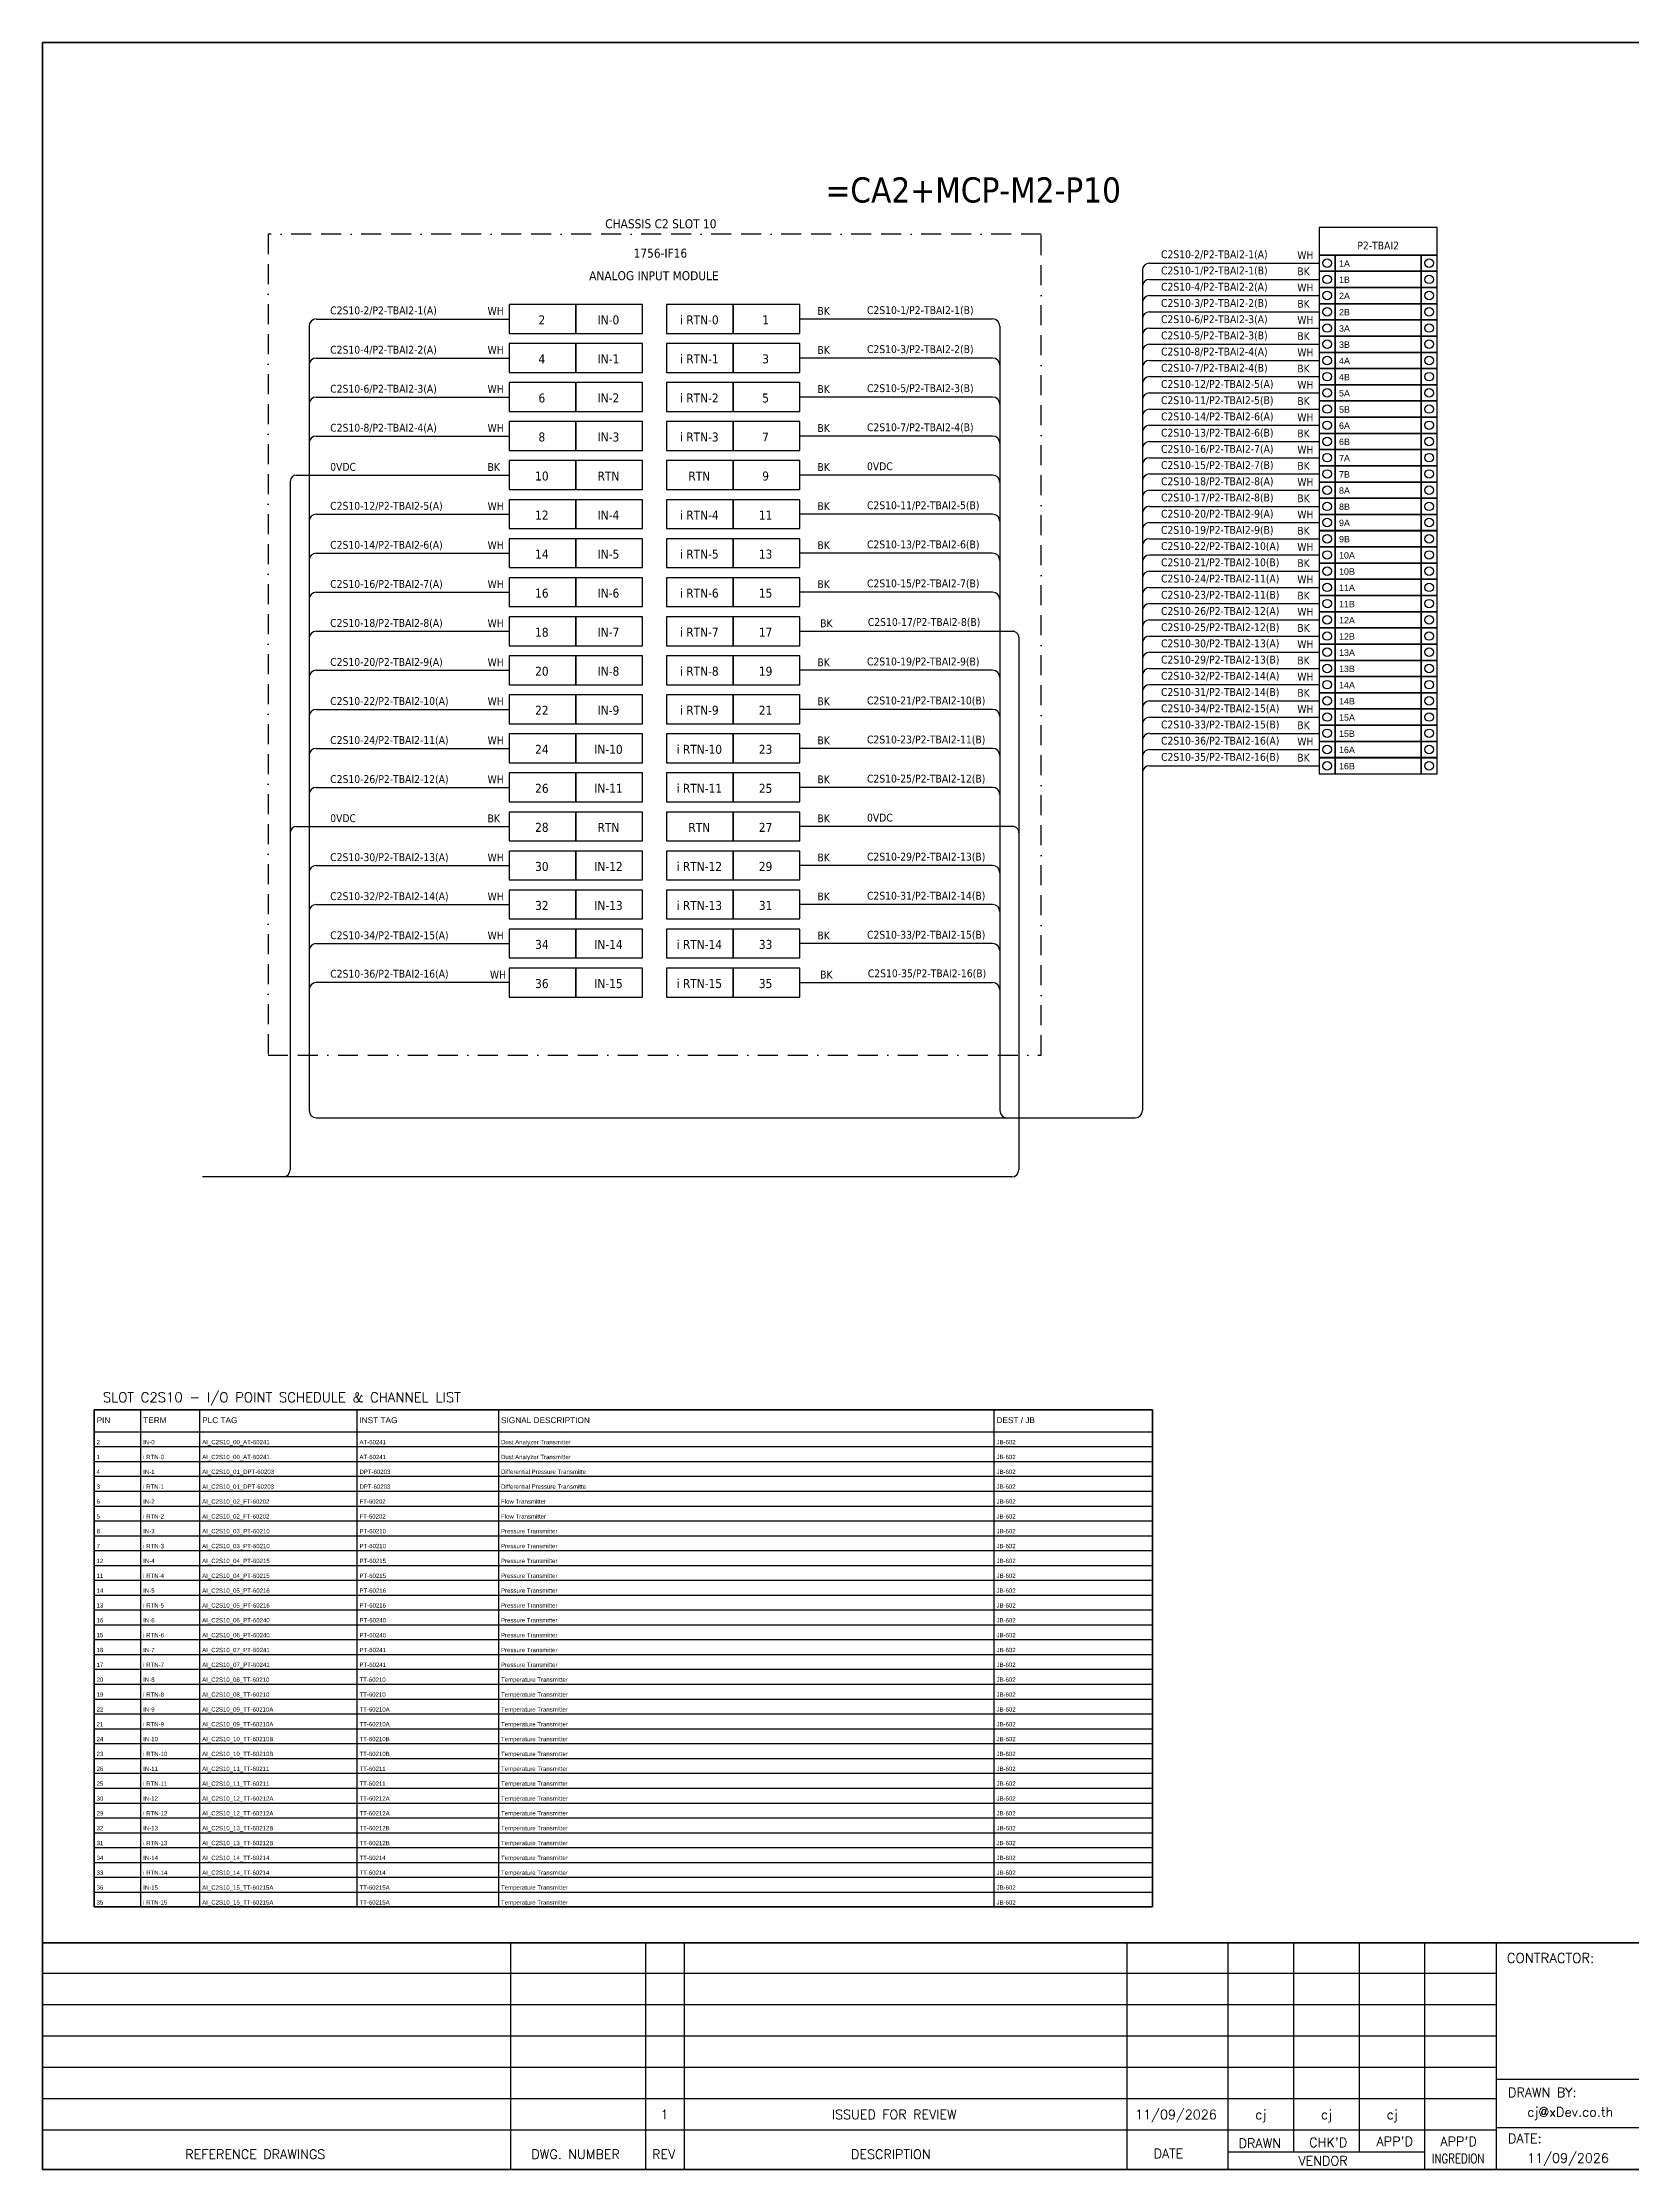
# Model space of a CAD drawing. Header units: millimetres. Extents: x 0 to 3893, y 0 to 2704.
# Drawn here: x 0 to 2020, y 0 to 2704 of the extents above; entities that cross this region are included whole.
import ezdxf
from ezdxf.enums import TextEntityAlignment as Align

# ---------------------------------------------------------------- set-up
doc = ezdxf.new("R2010")
doc.units = ezdxf.units.MM
doc.linetypes.add('BORDERX2', pattern=[88.9, 25.4, -12.7, 25.4, -12.7, 0, -12.7])
for name, color, linetype in [('GT_1', 9, 'Continuous'), ('HELPPOINT', 7, 'Continuous'), ('MEMBER', 7, 'Continuous'), ('x01001-FrameArea', 2, 'BORDERX2')]:
    doc.layers.add(name, color=color, linetype=linetype)
doc.layers.add('IE-EQUIP', color=253, linetype='Continuous', lineweight=25)
doc.layers.add('IE-WIRE', color=7, linetype='Continuous', lineweight=25)
doc.styles.add('ROMANS', font='romans.shx', dxfattribs={"width": 0.85, "height": 25})
doc.styles.get("Standard").update_dxf_attribs({"font": 'arial.ttf'})
doc.styles.add('Tahoma', font='')
doc.styles.get('Tahoma').set_extended_font_data('Tahoma')

# ---------------------------------------------------------------- blocks, each defined once
blk = doc.blocks.new('xTermSingleLayer')
at = {"color": 7, "ltscale": 25.4}
for points in [[(0, -537), (537, -537), (537, 0), (0, 0)], [(537, -537), (3378, -537), (3378, 0), (537, 0)], [(3378, -537), (3915, -537), (3915, 0), (3378, 0)]]:
    blk.add_lwpolyline(points, close=True, dxfattribs=at)
for centre in [(268, -268), (3647, -268)]:
    blk.add_circle(centre, 141, dxfattribs=at)
blk.add_attdef('TERMINAL_B', (661, -387), '', height=212)

msp = doc.modelspace()

# ---------------------------------------------------------------- linework, layer by layer
at = {"ltscale": 25.4}
for p, q in [((1407.7, 2403.1), (1623.1, 2403.1)), ((1208.1, 2352.7), (962.9, 2352.7)), ((1407.7, 2361.9), (1623.1, 2361.9)), ((1208.1, 2303.1), (962.9, 2303.1)), ((1407.7, 2320.6), (1623.1, 2320.6)), ((1407.7, 2279.4), (1623.1, 2279.4)), ((1208.1, 2253.5), (962.9, 2253.5)), ((1407.7, 2238.2), (1623.1, 2238.2)), ((1208.1, 2203.8), (962.9, 2203.8)), ((1407.7, 2197), (1623.1, 2197)), ((322.9, 2154.2), (593.4, 2154.2)), ((1208.1, 2154.2), (962.9, 2154.2)), ((1407.7, 2155.7), (1623.1, 2155.7)), ((1407.7, 2114.5), (1623.1, 2114.5)), ((1208.1, 2104.6), (962.9, 2104.6)), ((1407.7, 2073.3), (1623.1, 2073.3)), ((1208.1, 2055), (962.9, 2055)), ((1407.7, 2032.1), (1623.1, 2032.1)), ((1208.1, 2005.3), (962.9, 2005.3)), ((1407.7, 1990.8), (1623.1, 1990.8)), ((962.9, 1955.7), (1233.4, 1955.7)), ((1407.7, 1949.6), (1623.1, 1949.6)), ((1208.1, 1906.1), (962.9, 1906.1)), ((1407.7, 1908.4), (1623.1, 1908.4)), ((1407.7, 1867.2), (1623.1, 1867.2)), ((1208.1, 1856.4), (962.9, 1856.4)), ((1407.7, 1825.9), (1623.1, 1825.9)), ((1208.1, 1806.8), (962.9, 1806.8)), ((1407.7, 1784.7), (1623.1, 1784.7)), ((1208.1, 1757.2), (962.9, 1757.2)), ((322.9, 1707.5), (593.4, 1707.5)), ((1233.4, 1707.5), (962.9, 1707.5)), ((1208.1, 1657.9), (962.9, 1657.9)), ((1208.1, 1608.3), (962.9, 1608.3)), ((1208.1, 1558.6), (962.9, 1558.6)), ((962.9, 1509), (1208.1, 1509))]:
    msp.add_line(p, q, dxfattribs=at)
at = {"color": 7}
for p, q in [((125, 333.8), (125, 965.9)), ((200, 333.8), (200, 965.9)), ((400, 333.8), (400, 965.9)), ((580, 333.8), (580, 965.9)), ((1210, 333.8), (1210, 965.9)), ((65.7, 937.9), (1411.5, 937.9))]:
    msp.add_line(p, q, dxfattribs=at)
at = {"color": 8}
for p, q in [((65.7, 919), (1411.5, 919)), ((65.7, 900.1), (1411.5, 900.1)), ((65.7, 881.3), (1411.5, 881.3)), ((65.7, 862.4), (1411.5, 862.4)), ((65.7, 843.5), (1411.5, 843.5)), ((65.7, 824.6), (1411.5, 824.6)), ((65.7, 805.8), (1411.5, 805.8)), ((65.7, 786.9), (1411.5, 786.9)), ((65.7, 768), (1411.5, 768)), ((65.7, 749.1), (1411.5, 749.1)), ((65.7, 730.2), (1411.5, 730.2)), ((65.7, 711.4), (1411.5, 711.4)), ((65.7, 692.5), (1411.5, 692.5)), ((65.7, 673.6), (1411.5, 673.6)), ((65.7, 654.7), (1411.5, 654.7)), ((65.7, 635.9), (1411.5, 635.9)), ((65.7, 617), (1411.5, 617)), ((65.7, 598.1), (1411.5, 598.1)), ((65.7, 579.2), (1411.5, 579.2)), ((65.7, 560.3), (1411.5, 560.3)), ((65.7, 541.5), (1411.5, 541.5)), ((65.7, 522.6), (1411.5, 522.6)), ((65.7, 503.7), (1411.5, 503.7)), ((65.7, 484.8), (1411.5, 484.8)), ((65.7, 465.9), (1411.5, 465.9)), ((65.7, 447.1), (1411.5, 447.1)), ((65.7, 428.2), (1411.5, 428.2)), ((65.7, 409.3), (1411.5, 409.3)), ((65.7, 390.4), (1411.5, 390.4)), ((65.7, 371.6), (1411.5, 371.6)), ((65.7, 352.7), (1411.5, 352.7))]:
    msp.add_line(p, q, dxfattribs=at)
at = {"color": 4, "ltscale": 25.4}
msp.add_lwpolyline([(1623.1, 2434), (1773.4, 2434), (1773.4, 2469.2), (1623.1, 2469.2)], close=True, dxfattribs=at)
msp.add_lwpolyline([(65.7, 965.9), (1411.5, 965.9), (1411.5, 333.8), (65.7, 333.8)], close=True)
at = {"color": 7}
msp.add_lwpolyline([(65.7, 333.8), (1411.5, 333.8), (1411.5, 965.9), (65.7, 965.9), (65.7, 333.8)], dxfattribs=at)
at = {"ltscale": 25.4}
for centre, radius, start, end in [((1407.7, 2393.9), 9.14, 90, 180), ((1208.1, 2343.6), 9.17, 0, 90), ((1407.7, 2352.7), 9.14, 90, 180), ((1208.1, 2293.9), 9.17, 0, 90), ((1407.7, 2311.5), 9.14, 90, 180), ((1407.7, 2270.3), 9.14, 90, 180), ((1208.1, 2244.3), 9.17, 0, 90), ((1407.7, 2229), 9.14, 90, 180), ((1208.1, 2194.7), 9.17, 0, 90), ((1407.7, 2187.8), 9.14, 90, 180), ((1208.1, 2145), 9.17, 0, 90), ((1407.7, 2146.6), 9.14, 90, 180), ((1407.7, 2105.4), 9.14, 90, 180), ((1208.1, 2095.4), 9.17, 0, 90), ((1407.7, 2064.2), 9.14, 90, 180), ((1208.1, 2045.8), 9.17, 0, 90), ((1407.7, 2022.9), 9.14, 90, 180), ((1208.1, 1996.1), 9.17, 0, 90), ((1407.7, 1981.7), 9.14, 90, 180), ((1407.7, 1940.5), 9.14, 90, 180), ((1208.1, 1896.9), 9.17, 0, 90), ((1407.7, 1899.3), 9.14, 90, 180), ((1407.7, 1858), 9.14, 90, 180), ((1208.1, 1847.2), 9.17, 0, 90), ((1407.7, 1816.8), 9.14, 90, 180), ((1208.1, 1797.6), 9.17, 0, 90), ((1407.7, 1775.6), 9.14, 90, 180), ((1208.1, 1748), 9.17, 0, 90), ((1208.1, 1648.7), 9.17, 0, 90), ((1208.1, 1599.1), 9.17, 0, 90), ((1208.1, 1549.4), 9.17, 0, 90), ((1208.1, 1499.8), 9.17, 0, 90)]:
    msp.add_arc(centre, radius, start, end, dxfattribs=at)
at = {"layer": 'GT_1', "color": 4}
for p, q in [((595.4, 0), (595.4, 288.2)), ((767.3, 0), (767.3, 288.2)), ((816.4, 0), (816.4, 288.2)), ((1379.1, 0), (1379.1, 288.2)), ((1507.4, 0), (1507.4, 288.2)), ((1591, 21.8), (1591, 288.2)), ((1674.5, 21.8), (1674.5, 288.2)), ((1757.8, 0), (1757.8, 288.2)), ((1848.8, 0), (1848.8, 288.2)), ((1848.8, 249.3), (0, 249.3)), ((1848.8, 209.5), (0, 209.5)), ((1848.8, 169.6), (0, 169.6)), ((1848.8, 129.7), (0, 129.7)), ((2635.8, 114.3), (1848.8, 114.3)), ((1848.8, 89.7), (0, 89.7)), ((1848.7, 49.8), (0, 49.8)), ((2635.8, 52.9), (1848.8, 52.9)), ((1757.8, 21.8), (1507.4, 21.8))]:
    msp.add_line(p, q, dxfattribs=at)
at = {"layer": 'HELPPOINT', "color": 4, "lineweight": 35}
for p, q in [((0, 0), (0, 2704.2)), ((0, 2704.2), (3893.3, 2704.2)), ((0, 0), (0, 2704.2)), ((0, 2704.2), (3893.3, 2704.2)), ((3893.3, 0), (0, 0)), ((3893.3, 0), (0, 0))]:
    msp.add_line(p, q, dxfattribs=at)
at = {"layer": 'IE-EQUIP', "linetype": 'Continuous', "ltscale": 25.4}
for points in [[(593.4, 2334.4), (678.1, 2334.4), (678.1, 2371.1), (593.4, 2371.1)], [(678.1, 2334.4), (762.7, 2334.4), (762.7, 2371.1), (678.1, 2371.1)], [(793.6, 2334.4), (878.2, 2334.4), (878.2, 2371.1), (793.6, 2371.1)], [(878.2, 2334.4), (962.9, 2334.4), (962.9, 2371.1), (878.2, 2371.1)], [(593.4, 2284.8), (678.1, 2284.8), (678.1, 2321.5), (593.4, 2321.5)], [(678.1, 2284.8), (762.7, 2284.8), (762.7, 2321.5), (678.1, 2321.5)], [(793.6, 2284.8), (878.2, 2284.8), (878.2, 2321.5), (793.6, 2321.5)], [(878.2, 2284.8), (962.9, 2284.8), (962.9, 2321.5), (878.2, 2321.5)], [(593.4, 2235.1), (678.1, 2235.1), (678.1, 2271.8), (593.4, 2271.8)], [(678.1, 2235.1), (762.7, 2235.1), (762.7, 2271.8), (678.1, 2271.8)], [(793.6, 2235.1), (878.2, 2235.1), (878.2, 2271.8), (793.6, 2271.8)], [(878.2, 2235.1), (962.9, 2235.1), (962.9, 2271.8), (878.2, 2271.8)], [(593.4, 2185.5), (678.1, 2185.5), (678.1, 2222.2), (593.4, 2222.2)], [(678.1, 2185.5), (762.7, 2185.5), (762.7, 2222.2), (678.1, 2222.2)], [(793.6, 2185.5), (878.2, 2185.5), (878.2, 2222.2), (793.6, 2222.2)], [(878.2, 2185.5), (962.9, 2185.5), (962.9, 2222.2), (878.2, 2222.2)], [(593.4, 2135.9), (678.1, 2135.9), (678.1, 2172.6), (593.4, 2172.6)], [(678.1, 2135.9), (762.7, 2135.9), (762.7, 2172.6), (678.1, 2172.6)], [(793.6, 2135.9), (878.2, 2135.9), (878.2, 2172.6), (793.6, 2172.6)], [(878.2, 2135.9), (962.9, 2135.9), (962.9, 2172.6), (878.2, 2172.6)], [(593.4, 2086.2), (678.1, 2086.2), (678.1, 2122.9), (593.4, 2122.9)], [(678.1, 2086.2), (762.7, 2086.2), (762.7, 2122.9), (678.1, 2122.9)], [(793.6, 2086.2), (878.2, 2086.2), (878.2, 2122.9), (793.6, 2122.9)], [(878.2, 2086.2), (962.9, 2086.2), (962.9, 2122.9), (878.2, 2122.9)], [(593.4, 2036.6), (678.1, 2036.6), (678.1, 2073.3), (593.4, 2073.3)], [(678.1, 2036.6), (762.7, 2036.6), (762.7, 2073.3), (678.1, 2073.3)], [(793.6, 2036.6), (878.2, 2036.6), (878.2, 2073.3), (793.6, 2073.3)], [(878.2, 2036.6), (962.9, 2036.6), (962.9, 2073.3), (878.2, 2073.3)], [(593.4, 1987), (678.1, 1987), (678.1, 2023.7), (593.4, 2023.7)], [(678.1, 1987), (762.7, 1987), (762.7, 2023.7), (678.1, 2023.7)], [(793.6, 1987), (878.2, 1987), (878.2, 2023.7), (793.6, 2023.7)], [(878.2, 1987), (962.9, 1987), (962.9, 2023.7), (878.2, 2023.7)], [(593.4, 1937.3), (678.1, 1937.3), (678.1, 1974), (593.4, 1974)], [(678.1, 1937.3), (762.7, 1937.3), (762.7, 1974), (678.1, 1974)], [(793.6, 1937.3), (878.2, 1937.3), (878.2, 1974), (793.6, 1974)], [(878.2, 1937.3), (962.9, 1937.3), (962.9, 1974), (878.2, 1974)], [(593.4, 1887.7), (678.1, 1887.7), (678.1, 1924.4), (593.4, 1924.4)], [(678.1, 1887.7), (762.7, 1887.7), (762.7, 1924.4), (678.1, 1924.4)], [(793.6, 1887.7), (878.2, 1887.7), (878.2, 1924.4), (793.6, 1924.4)], [(878.2, 1887.7), (962.9, 1887.7), (962.9, 1924.4), (878.2, 1924.4)], [(593.4, 1838.1), (678.1, 1838.1), (678.1, 1874.8), (593.4, 1874.8)], [(678.1, 1838.1), (762.7, 1838.1), (762.7, 1874.8), (678.1, 1874.8)], [(793.6, 1838.1), (878.2, 1838.1), (878.2, 1874.8), (793.6, 1874.8)], [(878.2, 1838.1), (962.9, 1838.1), (962.9, 1874.8), (878.2, 1874.8)], [(593.4, 1788.4), (678.1, 1788.4), (678.1, 1825.1), (593.4, 1825.1)], [(678.1, 1788.4), (762.7, 1788.4), (762.7, 1825.1), (678.1, 1825.1)], [(793.6, 1788.4), (878.2, 1788.4), (878.2, 1825.1), (793.6, 1825.1)], [(878.2, 1788.4), (962.9, 1788.4), (962.9, 1825.1), (878.2, 1825.1)], [(593.4, 1738.8), (678.1, 1738.8), (678.1, 1775.5), (593.4, 1775.5)], [(678.1, 1738.8), (762.7, 1738.8), (762.7, 1775.5), (678.1, 1775.5)], [(793.6, 1738.8), (878.2, 1738.8), (878.2, 1775.5), (793.6, 1775.5)], [(878.2, 1738.8), (962.9, 1738.8), (962.9, 1775.5), (878.2, 1775.5)], [(593.4, 1689.2), (678.1, 1689.2), (678.1, 1725.9), (593.4, 1725.9)], [(678.1, 1689.2), (762.7, 1689.2), (762.7, 1725.9), (678.1, 1725.9)], [(793.6, 1689.2), (878.2, 1689.2), (878.2, 1725.9), (793.6, 1725.9)], [(878.2, 1689.2), (962.9, 1689.2), (962.9, 1725.9), (878.2, 1725.9)], [(593.4, 1639.5), (678.1, 1639.5), (678.1, 1676.2), (593.4, 1676.2)], [(678.1, 1639.5), (762.7, 1639.5), (762.7, 1676.2), (678.1, 1676.2)], [(793.6, 1639.5), (878.2, 1639.5), (878.2, 1676.2), (793.6, 1676.2)], [(878.2, 1639.5), (962.9, 1639.5), (962.9, 1676.2), (878.2, 1676.2)], [(593.4, 1589.9), (678.1, 1589.9), (678.1, 1626.6), (593.4, 1626.6)], [(678.1, 1589.9), (762.7, 1589.9), (762.7, 1626.6), (678.1, 1626.6)], [(793.6, 1589.9), (878.2, 1589.9), (878.2, 1626.6), (793.6, 1626.6)], [(878.2, 1589.9), (962.9, 1589.9), (962.9, 1626.6), (878.2, 1626.6)], [(593.4, 1540.3), (678.1, 1540.3), (678.1, 1577), (593.4, 1577)], [(678.1, 1540.3), (762.7, 1540.3), (762.7, 1577), (678.1, 1577)], [(793.6, 1540.3), (878.2, 1540.3), (878.2, 1577), (793.6, 1577)], [(878.2, 1540.3), (962.9, 1540.3), (962.9, 1577), (878.2, 1577)], [(593.4, 1490.6), (678.1, 1490.6), (678.1, 1527.3), (593.4, 1527.3)], [(678.1, 1490.6), (762.7, 1490.6), (762.7, 1527.3), (678.1, 1527.3)], [(793.6, 1490.6), (878.2, 1490.6), (878.2, 1527.3), (793.6, 1527.3)], [(878.2, 1490.6), (962.9, 1490.6), (962.9, 1527.3), (878.2, 1527.3)]]:
    msp.add_lwpolyline(points, close=True, dxfattribs=at)
at = {"layer": 'IE-WIRE', "color": 4, "ltscale": 25.4}
for p, q in [((1398.6, 2414.6), (1398.6, 1346.2)), ((1407.7, 2423.7), (1623.1, 2423.7)), ((1407.7, 2382.5), (1623.1, 2382.5)), ((348.1, 2352.7), (593.4, 2352.7)), ((339, 2343.6), (339, 1346.2)), ((1217.3, 2343.6), (1217.3, 1346.2)), ((1407.7, 2341.2), (1623.1, 2341.2)), ((348.1, 2303.1), (593.4, 2303.1)), ((1407.7, 2300), (1623.1, 2300)), ((348.1, 2253.5), (593.4, 2253.5)), ((1407.7, 2258.8), (1623.1, 2258.8)), ((1407.7, 2217.6), (1623.1, 2217.6)), ((348.1, 2203.8), (593.4, 2203.8)), ((1407.7, 2176.3), (1623.1, 2176.3)), ((1407.7, 2135.1), (1623.1, 2135.1)), ((348.1, 2104.6), (593.4, 2104.6)), ((1407.7, 2093.9), (1623.1, 2093.9)), ((348.1, 2055), (593.4, 2055)), ((1407.7, 2052.7), (1623.1, 2052.7)), ((348.1, 2005.3), (593.4, 2005.3)), ((1407.7, 2011.5), (1623.1, 2011.5)), ((348.1, 1955.7), (593.4, 1955.7)), ((1407.7, 1970.2), (1623.1, 1970.2)), ((1407.7, 1929), (1623.1, 1929)), ((348.1, 1906.1), (593.4, 1906.1)), ((1407.7, 1887.8), (1623.1, 1887.8)), ((348.1, 1856.4), (593.4, 1856.4)), ((1407.7, 1846.6), (1623.1, 1846.6)), ((348.1, 1806.8), (593.4, 1806.8)), ((1407.7, 1805.3), (1623.1, 1805.3)), ((348.1, 1757.2), (593.4, 1757.2)), ((348.1, 1657.9), (593.4, 1657.9)), ((348.1, 1608.3), (593.4, 1608.3)), ((348.1, 1558.6), (593.4, 1558.6)), ((593.4, 1509), (348.1, 1509))]:
    msp.add_line(p, q, dxfattribs=at)
at = {"layer": 'IE-WIRE', "color": 7, "ltscale": 25.4}
for p, q in [((314.9, 2146.2), (314.9, 1270.9)), ((1241.4, 1947.7), (1241.4, 1270.9)), ((1232.4, 1262), (203.4, 1262))]:
    msp.add_line(p, q, dxfattribs=at)
at = {"layer": 'IE-WIRE', "color": 4}
msp.add_line((348.1, 1337), (1389.4, 1337), dxfattribs=at)
at = {"layer": 'IE-WIRE', "color": 4, "ltscale": 25.4}
for centre, radius in [((1407.7, 2414.6), 9.14), ((1407.7, 2373.3), 9.14), ((348.1, 2343.6), 9.17), ((1407.7, 2332.1), 9.14), ((348.1, 2293.9), 9.17), ((1407.7, 2290.9), 9.14), ((348.1, 2244.3), 9.17), ((1407.7, 2249.7), 9.14), ((1407.7, 2208.4), 9.14), ((348.1, 2194.7), 9.17), ((1407.7, 2167.2), 9.14), ((1407.7, 2126), 9.14), ((348.1, 2095.4), 9.17), ((1407.7, 2084.8), 9.14), ((348.1, 2045.8), 9.17), ((1407.7, 2043.5), 9.14), ((348.1, 1996.1), 9.17), ((1407.7, 2002.3), 9.14), ((348.1, 1946.5), 9.17), ((1407.7, 1961.1), 9.14), ((1407.7, 1919.9), 9.14), ((348.1, 1896.9), 9.17), ((1407.7, 1878.6), 9.14), ((348.1, 1847.2), 9.17), ((1407.7, 1837.4), 9.14), ((348.1, 1797.6), 9.17), ((1407.7, 1796.2), 9.14), ((348.1, 1748), 9.17), ((348.1, 1648.7), 9.17), ((348.1, 1599.1), 9.17), ((348.1, 1549.4), 9.17), ((348.1, 1499.8), 9.17)]:
    msp.add_arc(centre, radius, 90, 180, dxfattribs=at)
at = {"layer": 'IE-WIRE', "ltscale": 25.4}
for centre in [(322.9, 2146.2), (322.9, 1699.5)]:
    msp.add_arc(centre, 8, 90, 180, dxfattribs=at)
at = {"layer": 'IE-WIRE', "color": 4}
for centre, start, end in [((348.1, 1346.2), 180, 270), ((1226.5, 1346.2), 180, 270), ((1389.4, 1346.2), 270, 0)]:
    msp.add_arc(centre, 9.14, start, end, dxfattribs=at)
at = {"layer": 'IE-WIRE', "color": 7, "ltscale": 25.4}
for centre in [(305.9, 1270.9), (1232.4, 1270.9), (1232.4, 1270.9)]:
    msp.add_arc(centre, 8.96, 270, 0, dxfattribs=at)
at = {"layer": 'MEMBER', "color": 4, "lineweight": 35}
msp.add_line((0, 288.2), (3893.3, 288.2), dxfattribs=at)
msp.add_line((0, 288.2), (3893.3, 288.2), dxfattribs=at)
at = {"layer": 'x01001-FrameArea'}
msp.add_lwpolyline([(286.7, 1416.6), (1269.6, 1416.6), (1269.6, 2460.5), (286.7, 2460.5)], close=True, dxfattribs=at)
at = {"layer": 'x01001-FrameArea', "ltscale": 25.4}
for centre in [(1233.4, 1947.7), (1233.4, 1699.5)]:
    msp.add_arc(centre, 8, 360, 90, dxfattribs=at)

# ---------------------------------------------------------------- block references
at = {"xscale": 0.0384, "yscale": 0.0384, "zscale": 0.0384}
for p, values in [((1623.1, 2434), {'TERMINAL_B': '1A'}), ((1623.1, 2413.4), {'TERMINAL_B': '1B'}), ((1623.1, 2392.8), {'TERMINAL_B': '2A'}), ((1623.1, 2372.2), {'TERMINAL_B': '2B'}), ((1623.1, 2351.5), {'TERMINAL_B': '3A'}), ((1623.1, 2330.9), {'TERMINAL_B': '3B'}), ((1623.1, 2310.3), {'TERMINAL_B': '4A'}), ((1623.1, 2289.7), {'TERMINAL_B': '4B'}), ((1623.1, 2269.1), {'TERMINAL_B': '5A'}), ((1623.1, 2248.5), {'TERMINAL_B': '5B'}), ((1623.1, 2227.9), {'TERMINAL_B': '6A'}), ((1623.1, 2207.3), {'TERMINAL_B': '6B'}), ((1623.1, 2186.7), {'TERMINAL_B': '7A'}), ((1623.1, 2166), {'TERMINAL_B': '7B'}), ((1623.1, 2145.4), {'TERMINAL_B': '8A'}), ((1623.1, 2124.8), {'TERMINAL_B': '8B'}), ((1623.1, 2104.2), {'TERMINAL_B': '9A'}), ((1623.1, 2083.6), {'TERMINAL_B': '9B'}), ((1623.1, 2063), {'TERMINAL_B': '10A'}), ((1623.1, 2042.4), {'TERMINAL_B': '10B'}), ((1623.1, 2021.8), {'TERMINAL_B': '11A'}), ((1623.1, 2001.1), {'TERMINAL_B': '11B'}), ((1623.1, 1980.5), {'TERMINAL_B': '12A'}), ((1623.1, 1959.9), {'TERMINAL_B': '12B'}), ((1623.1, 1939.3), {'TERMINAL_B': '13A'}), ((1623.1, 1918.7), {'TERMINAL_B': '13B'}), ((1623.1, 1898.1), {'TERMINAL_B': '14A'}), ((1623.1, 1877.5), {'TERMINAL_B': '14B'}), ((1623.1, 1856.9), {'TERMINAL_B': '15A'}), ((1623.1, 1836.3), {'TERMINAL_B': '15B'}), ((1623.1, 1815.6), {'TERMINAL_B': '16A'}), ((1623.1, 1795), {'TERMINAL_B': '16B'})]:
    msp.add_blockref('xTermSingleLayer', p, dxfattribs=at).add_auto_attribs(values)

# ---------------------------------------------------------------- texts
at = {"color": 2, "style": 'Tahoma'}
for s, height, p in [('=CA2+MCP-M2-P10', 32, (1183.4, 2516.8)), ('CHASSIS C2 SLOT 10', 11.441, (786.2, 2473.8)), ('1756-IF16', 11.44, (785.6, 2436.4)), ('ANALOG INPUT MODULE', 11.441, (777.4, 2407.8)), ('2', 11.4, (634.9, 2351.6)), ('IN-0', 11.44, (719.6, 2351.6)), ('i RTN-0', 11.44, (835.1, 2351.6)), ('1', 11.4, (919.4, 2351.6)), ('4', 11.4, (634.9, 2302)), ('IN-1', 11.44, (719.6, 2302)), ('i RTN-1', 11.44, (835.1, 2302)), ('3', 11.4, (919.4, 2302)), ('6', 11.4, (634.9, 2252.3)), ('IN-2', 11.44, (719.6, 2252.3)), ('i RTN-2', 11.44, (835.1, 2252.3)), ('5', 11.4, (919.4, 2252.3)), ('8', 11.4, (634.9, 2202.7)), ('IN-3', 11.44, (719.6, 2202.7)), ('i RTN-3', 11.44, (835.1, 2202.7)), ('7', 11.4, (919.4, 2202.7)), ('10', 11.44, (634.9, 2153.1)), ('RTN', 11.44, (719.6, 2153.1)), ('RTN', 11.44, (835.1, 2153.1)), ('9', 11.4, (919.4, 2153.1)), ('12', 11.44, (634.9, 2103.4)), ('i RTN-4', 11.44, (835.1, 2103.4)), ('IN-4', 11.44, (719.6, 2103.4)), ('11', 11.44, (919.4, 2103.4)), ('14', 11.44, (634.9, 2053.8)), ('IN-5', 11.44, (719.6, 2053.8)), ('i RTN-5', 11.44, (835.1, 2053.8)), ('13', 11.44, (919.4, 2053.8)), ('16', 11.44, (634.9, 2004.2)), ('IN-6', 11.44, (719.6, 2004.2)), ('i RTN-6', 11.44, (835.1, 2004.2)), ('15', 11.44, (919.4, 2004.2)), ('18', 11.44, (634.9, 1954.5)), ('IN-7', 11.44, (719.6, 1954.5)), ('i RTN-7', 11.44, (835.1, 1954.5)), ('17', 11.44, (919.4, 1954.5)), ('20', 11.44, (634.9, 1904.9)), ('IN-8', 11.44, (719.6, 1904.9)), ('i RTN-8', 11.44, (835.1, 1904.9)), ('19', 11.44, (919.4, 1904.9)), ('22', 11.44, (634.9, 1855.3)), ('IN-9', 11.44, (719.6, 1855.3)), ('i RTN-9', 11.44, (835.1, 1855.3)), ('21', 11.44, (919.4, 1855.3)), ('i RTN-10', 11.44, (835.1, 1805.6)), ('24', 11.44, (634.9, 1805.6)), ('IN-10', 11.44, (719.6, 1805.6)), ('23', 11.44, (919.4, 1805.6)), ('26', 11.44, (634.9, 1756)), ('IN-11', 11.44, (719.6, 1756)), ('i RTN-11', 11.44, (835.1, 1756)), ('25', 11.44, (919.4, 1756)), ('28', 11.44, (634.9, 1706.4)), ('RTN', 11.44, (719.6, 1706.4)), ('RTN', 11.44, (835.1, 1706.4)), ('27', 11.44, (919.4, 1706.4)), ('30', 11.44, (634.9, 1656.7)), ('IN-12', 11.44, (719.6, 1656.7)), ('i RTN-12', 11.44, (835.1, 1656.7)), ('29', 11.44, (919.4, 1656.7)), ('32', 11.44, (634.9, 1607.1)), ('IN-13', 11.44, (719.6, 1607.1)), ('i RTN-13', 11.44, (835.1, 1607.1)), ('31', 11.44, (919.4, 1607.1)), ('34', 11.44, (634.9, 1557.5)), ('IN-14', 11.44, (719.6, 1557.5)), ('i RTN-14', 11.44, (835.1, 1557.5)), ('33', 11.44, (919.4, 1557.5)), ('36', 11.44, (634.9, 1507.8)), ('IN-15', 11.44, (719.6, 1507.8)), ('i RTN-15', 11.44, (835.1, 1507.8)), ('35', 11.44, (919.4, 1507.8))]:
    msp.add_text(s, height=height, dxfattribs=at).set_placement(p, align=Align.MIDDLE_CENTER)
at = {"color": 4, "style": 'Tahoma'}
for s, height, p in [('C2S10-2/P2-TBAI2-1(A)', 9.949, (1422.2, 2430)), ('WH', 9.95, (1595.5, 2428.9)), ('C2S10-4/P2-TBAI2-2(A)', 9.949, (1422.2, 2388.8)), ('WH', 9.95, (1595.5, 2387.7)), ('C2S10-2/P2-TBAI2-1(A)', 9.949, (365.8, 2358.7)), ('WH', 9.95, (565.9, 2358)), ('C2S10-6/P2-TBAI2-3(A)', 9.949, (1422.2, 2347.5)), ('WH', 9.95, (1595.5, 2346.5)), ('C2S10-4/P2-TBAI2-2(A)', 9.949, (365.8, 2308.7)), ('WH', 9.95, (565.9, 2308.4)), ('C2S10-8/P2-TBAI2-4(A)', 9.949, (1422.2, 2306.3)), ('WH', 9.95, (1595.5, 2305.3)), ('C2S10-12/P2-TBAI2-5(A)', 9.949, (1422.2, 2265.1)), ('WH', 9.95, (1595.5, 2264.1)), ('C2S10-6/P2-TBAI2-3(A)', 9.949, (365.8, 2259.1)), ('WH', 9.95, (565.9, 2258.7)), ('C2S10-8/P2-TBAI2-4(A)', 9.949, (365.8, 2209.5)), ('WH', 9.95, (565.9, 2209.1)), ('C2S10-14/P2-TBAI2-6(A)', 9.949, (1422.2, 2223.9)), ('WH', 9.95, (1595.5, 2222.8)), ('C2S10-16/P2-TBAI2-7(A)', 9.949, (1422.2, 2182.6)), ('WH', 9.95, (1595.5, 2181.6)), ('C2S10-18/P2-TBAI2-8(A)', 9.949, (1422.2, 2141.4)), ('WH', 9.95, (1595.5, 2140.4)), ('C2S10-12/P2-TBAI2-5(A)', 9.949, (365.8, 2110.2)), ('WH', 9.95, (565.9, 2109.8)), ('C2S10-20/P2-TBAI2-9(A)', 9.949, (1422.2, 2100.2)), ('WH', 9.95, (1595.5, 2099.2)), ('C2S10-14/P2-TBAI2-6(A)', 9.949, (365.8, 2060.6)), ('WH', 9.95, (565.9, 2060.2)), ('C2S10-22/P2-TBAI2-10(A)', 9.949, (1422.2, 2059)), ('WH', 9.95, (1595.5, 2057.9)), ('C2S10-16/P2-TBAI2-7(A)', 9.949, (365.8, 2010.9)), ('WH', 9.95, (565.9, 2010.6)), ('C2S10-24/P2-TBAI2-11(A)', 9.949, (1422.2, 2017.7)), ('WH', 9.95, (1595.5, 2016.7)), ('C2S10-26/P2-TBAI2-12(A)', 9.949, (1422.2, 1976.5)), ('WH', 9.95, (1595.5, 1975.5)), ('C2S10-18/P2-TBAI2-8(A)', 9.949, (365.8, 1961.3)), ('WH', 9.95, (565.9, 1960.9)), ('C2S10-20/P2-TBAI2-9(A)', 9.949, (365.8, 1911.7)), ('WH', 9.95, (565.9, 1911.3)), ('C2S10-30/P2-TBAI2-13(A)', 9.949, (1422.2, 1935.3)), ('WH', 9.95, (1595.5, 1934.3)), ('C2S10-32/P2-TBAI2-14(A)', 9.949, (1422.2, 1894.1)), ('WH', 9.95, (1595.5, 1893)), ('C2S10-22/P2-TBAI2-10(A)', 9.949, (365.8, 1862)), ('WH', 9.95, (565.9, 1861.7)), ('C2S10-34/P2-TBAI2-15(A)', 9.949, (1422.2, 1852.8)), ('WH', 9.95, (1595.5, 1851.8)), ('C2S10-24/P2-TBAI2-11(A)', 9.949, (365.8, 1812.4)), ('WH', 9.95, (565.9, 1812)), ('C2S10-36/P2-TBAI2-16(A)', 9.949, (1422.2, 1811.6)), ('WH', 9.95, (1595.5, 1810.6)), ('C2S10-26/P2-TBAI2-12(A)', 9.949, (365.8, 1762.8)), ('WH', 9.95, (565.9, 1762.4)), ('C2S10-30/P2-TBAI2-13(A)', 9.949, (365.8, 1663.5)), ('WH', 9.95, (565.9, 1663.1)), ('C2S10-32/P2-TBAI2-14(A)', 9.949, (365.8, 1613.9)), ('WH', 9.95, (565.9, 1613.5)), ('C2S10-34/P2-TBAI2-15(A)', 9.949, (365.8, 1564.2)), ('WH', 9.95, (565.9, 1563.9)), ('C2S10-36/P2-TBAI2-16(A)', 9.949, (365.8, 1515.3)), ('WH', 9.95, (568.9, 1514.2))]:
    msp.add_text(s, height=height, dxfattribs=at).set_placement(p)
msp.add_text('P2-TBAI2', height=9.95, dxfattribs=at).set_placement((1698.3, 2446.1), align=Align.MIDDLE_CENTER)
at = {"style": 'Tahoma'}
for s, height, p in [('C2S10-1/P2-TBAI2-1(B)', 9.949, (1422.2, 2409.4)), ('BK', 9.95, (1595.5, 2408.3)), ('BK', 9.95, (985.3, 2358)), ('C2S10-1/P2-TBAI2-1(B)', 9.949, (1048.3, 2359)), ('C2S10-3/P2-TBAI2-2(B)', 9.949, (1422.2, 2368.1)), ('BK', 9.95, (1595.5, 2367.1)), ('C2S10-5/P2-TBAI2-3(B)', 9.949, (1422.2, 2326.9)), ('BK', 9.95, (1595.5, 2325.9)), ('BK', 9.95, (985.3, 2308.4)), ('C2S10-3/P2-TBAI2-2(B)', 9.949, (1048.3, 2309.4)), ('C2S10-7/P2-TBAI2-4(B)', 9.949, (1422.2, 2285.7)), ('BK', 9.95, (1595.5, 2284.7)), ('BK', 9.95, (985.3, 2258.7)), ('C2S10-5/P2-TBAI2-3(B)', 9.949, (1048.3, 2259.8)), ('C2S10-11/P2-TBAI2-5(B)', 9.949, (1422.2, 2244.5)), ('BK', 9.95, (1595.5, 2243.4)), ('BK', 9.95, (985.3, 2209.1)), ('C2S10-7/P2-TBAI2-4(B)', 9.949, (1048.3, 2210.1)), ('C2S10-13/P2-TBAI2-6(B)', 9.949, (1422.2, 2203.2)), ('BK', 9.95, (1595.5, 2202.2)), ('0VDC', 9.95, (365.8, 2159.8)), ('BK', 9.95, (565.9, 2159.5)), ('BK', 9.95, (985.3, 2159.5)), ('0VDC', 9.95, (1048.3, 2160.5)), ('C2S10-15/P2-TBAI2-7(B)', 9.949, (1422.2, 2162)), ('BK', 9.95, (1595.5, 2161)), ('BK', 9.95, (985.3, 2109.8)), ('C2S10-11/P2-TBAI2-5(B)', 9.949, (1048.3, 2110.9)), ('C2S10-17/P2-TBAI2-8(B)', 9.949, (1422.2, 2120.8)), ('BK', 9.95, (1595.5, 2119.8)), ('C2S10-19/P2-TBAI2-9(B)', 9.949, (1422.2, 2079.6)), ('BK', 9.95, (1595.5, 2078.5)), ('BK', 9.95, (985.3, 2060.2)), ('C2S10-13/P2-TBAI2-6(B)', 9.949, (1048.3, 2061.2)), ('C2S10-21/P2-TBAI2-10(B)', 9.949, (1422.2, 2038.4)), ('BK', 9.95, (1595.5, 2037.3)), ('BK', 9.95, (985.3, 2010.6)), ('C2S10-15/P2-TBAI2-7(B)', 9.949, (1048.3, 2011.6)), ('C2S10-23/P2-TBAI2-11(B)', 9.949, (1422.2, 1997.1)), ('BK', 9.95, (1595.5, 1996.1)), ('BK', 9.95, (988.8, 1960.9)), ('C2S10-17/P2-TBAI2-8(B)', 9.949, (1049.4, 1962.5)), ('C2S10-25/P2-TBAI2-12(B)', 9.949, (1422.2, 1955.9)), ('BK', 9.95, (1595.5, 1954.9)), ('BK', 9.95, (985.3, 1911.3)), ('C2S10-19/P2-TBAI2-9(B)', 9.949, (1048.3, 1912.3)), ('C2S10-29/P2-TBAI2-13(B)', 9.949, (1422.2, 1914.7)), ('BK', 9.95, (1595.5, 1913.6)), ('BK', 9.95, (985.3, 1861.7)), ('C2S10-21/P2-TBAI2-10(B)', 9.949, (1048.3, 1862.7)), ('C2S10-31/P2-TBAI2-14(B)', 9.949, (1422.2, 1873.5)), ('BK', 9.95, (1595.5, 1872.4)), ('C2S10-33/P2-TBAI2-15(B)', 9.949, (1422.2, 1832.2)), ('BK', 9.95, (1595.5, 1831.2)), ('BK', 9.95, (985.3, 1812)), ('C2S10-23/P2-TBAI2-11(B)', 9.949, (1048.3, 1813.1)), ('C2S10-35/P2-TBAI2-16(B)', 9.949, (1422.2, 1791)), ('BK', 9.95, (1595.5, 1790)), ('BK', 9.95, (985.3, 1762.4)), ('C2S10-25/P2-TBAI2-12(B)', 9.949, (1048.3, 1763.4)), ('0VDC', 9.95, (365.8, 1713.1)), ('BK', 9.95, (565.9, 1712.8)), ('BK', 9.95, (985.3, 1712.8)), ('0VDC', 9.95, (1048.3, 1713.8)), ('BK', 9.95, (985.3, 1663.1)), ('C2S10-29/P2-TBAI2-13(B)', 9.949, (1048.3, 1664.2)), ('BK', 9.95, (985.3, 1613.5)), ('C2S10-31/P2-TBAI2-14(B)', 9.949, (1048.3, 1614.5)), ('BK', 9.95, (985.3, 1563.9)), ('C2S10-33/P2-TBAI2-15(B)', 9.949, (1048.3, 1564.9)), ('BK', 9.95, (988.8, 1514.2)), ('C2S10-35/P2-TBAI2-16(B)', 9.949, (1049.4, 1515.8))]:
    msp.add_text(s, height=height, dxfattribs=at).set_placement(p)
at = {"color": 3}
for s, p in [('PIN', (68.7, 948.9)), ('TERM', (128, 948.9)), ('PLC TAG', (203, 948.9)), ('INST TAG', (403, 948.9)), ('SIGNAL DESCRIPTION', (583, 948.9)), ('DEST / JB', (1213, 948.9))]:
    msp.add_text(s, height=7.5, dxfattribs=at).set_placement(p)
at = {"color": 7}
for s, p in [('2', (68.7, 922)), ('IN-0', (128, 922)), ('AI_C2S10_00_AT-60241', (203, 922)), ('AT-60241', (403, 922)), ('Dust Analyzer Transmitter', (583, 922)), ('JB-602', (1213, 922)), ('1', (68.7, 903.1)), ('i RTN-0', (128, 903.1)), ('AI_C2S10_00_AT-60241', (203, 903.1)), ('AT-60241', (403, 903.1)), ('Dust Analyzer Transmitter', (583, 903.1)), ('JB-602', (1213, 903.1)), ('4', (68.7, 884.3)), ('3', (68.7, 865.4)), ('i RTN-1', (128, 865.4)), ('IN-1', (128, 884.3)), ('AI_C2S10_01_DPT-60203', (203, 884.3)), ('AI_C2S10_01_DPT-60203', (203, 865.4)), ('DPT-60203', (403, 884.3)), ('DPT-60203', (403, 865.4)), ('Differential Pressure Transmitte', (583, 884.3)), ('Differential Pressure Transmitte', (583, 865.4)), ('JB-602', (1213, 884.3)), ('JB-602', (1213, 865.4)), ('6', (68.7, 846.5)), ('IN-2', (128, 846.5)), ('AI_C2S10_02_FT-60202', (203, 846.5)), ('FT-60202', (403, 846.5)), ('Flow Transmitter', (583, 846.5)), ('JB-602', (1213, 846.5)), ('5', (68.7, 827.6)), ('8', (68.7, 808.8)), ('i RTN-2', (128, 827.6)), ('IN-3', (128, 808.8)), ('AI_C2S10_02_FT-60202', (203, 827.6)), ('AI_C2S10_03_PT-60210', (203, 808.8)), ('FT-60202', (403, 827.6)), ('PT-60210', (403, 808.8)), ('Flow Transmitter', (583, 827.6)), ('Pressure Transmitter', (583, 808.8)), ('JB-602', (1213, 827.6)), ('JB-602', (1213, 808.8)), ('7', (68.7, 789.9)), ('i RTN-3', (128, 789.9)), ('AI_C2S10_03_PT-60210', (203, 789.9)), ('PT-60210', (403, 789.9)), ('Pressure Transmitter', (583, 789.9)), ('JB-602', (1213, 789.9)), ('12', (68.7, 771)), ('11', (68.7, 752.1)), ('i RTN-4', (128, 752.1)), ('IN-4', (128, 771)), ('AI_C2S10_04_PT-60215', (203, 771)), ('AI_C2S10_04_PT-60215', (203, 752.1)), ('PT-60215', (403, 771)), ('PT-60215', (403, 752.1)), ('Pressure Transmitter', (583, 771)), ('Pressure Transmitter', (583, 752.1)), ('JB-602', (1213, 771)), ('JB-602', (1213, 752.1)), ('14', (68.7, 733.2)), ('IN-5', (128, 733.2)), ('AI_C2S10_05_PT-60216', (203, 733.2)), ('PT-60216', (403, 733.2)), ('Pressure Transmitter', (583, 733.2)), ('JB-602', (1213, 733.2)), ('13', (68.7, 714.4)), ('i RTN-5', (128, 714.4)), ('AI_C2S10_05_PT-60216', (203, 714.4)), ('PT-60216', (403, 714.4)), ('Pressure Transmitter', (583, 714.4)), ('JB-602', (1213, 714.4)), ('16', (68.7, 695.5)), ('15', (68.7, 676.6)), ('i RTN-6', (128, 676.6)), ('IN-6', (128, 695.5)), ('AI_C2S10_06_PT-60240', (203, 695.5)), ('AI_C2S10_06_PT-60240', (203, 676.6)), ('PT-60240', (403, 695.5)), ('PT-60240', (403, 676.6)), ('Pressure Transmitter', (583, 695.5)), ('Pressure Transmitter', (583, 676.6)), ('JB-602', (1213, 695.5)), ('JB-602', (1213, 676.6)), ('18', (68.7, 657.7)), ('IN-7', (128, 657.7)), ('AI_C2S10_07_PT-60241', (203, 657.7)), ('PT-60241', (403, 657.7)), ('Pressure Transmitter', (583, 657.7)), ('JB-602', (1213, 657.7)), ('20', (68.7, 620)), ('17', (68.7, 638.9)), ('i RTN-7', (128, 638.9)), ('IN-8', (128, 620)), ('AI_C2S10_07_PT-60241', (203, 638.9)), ('AI_C2S10_08_TT-60210', (203, 620)), ('TT-60210', (403, 620)), ('PT-60241', (403, 638.9)), ('Temperature Transmitter', (583, 620)), ('Pressure Transmitter', (583, 638.9)), ('JB-602', (1213, 638.9)), ('JB-602', (1213, 620)), ('19', (68.7, 601.1)), ('i RTN-8', (128, 601.1)), ('AI_C2S10_08_TT-60210', (203, 601.1)), ('TT-60210', (403, 601.1)), ('Temperature Transmitter', (583, 601.1)), ('JB-602', (1213, 601.1)), ('22', (68.7, 582.2)), ('21', (68.7, 563.3)), ('i RTN-9', (128, 563.3)), ('IN-9', (128, 582.2)), ('AI_C2S10_09_TT-60210A', (203, 582.2)), ('AI_C2S10_09_TT-60210A', (203, 563.3)), ('TT-60210A', (403, 582.2)), ('TT-60210A', (403, 563.3)), ('Temperature Transmitter', (583, 582.2)), ('Temperature Transmitter', (583, 563.3)), ('JB-602', (1213, 582.2)), ('JB-602', (1213, 563.3)), ('24', (68.7, 544.5)), ('IN-10', (128, 544.5)), ('AI_C2S10_10_TT-60210B', (203, 544.5)), ('TT-60210B', (403, 544.5)), ('Temperature Transmitter', (583, 544.5)), ('JB-602', (1213, 544.5)), ('23', (68.7, 525.6)), ('i RTN-10', (128, 525.6)), ('AI_C2S10_10_TT-60210B', (203, 525.6)), ('TT-60210B', (403, 525.6)), ('Temperature Transmitter', (583, 525.6)), ('JB-602', (1213, 525.6)), ('26', (68.7, 506.7)), ('25', (68.7, 487.8)), ('i RTN-11', (128, 487.8)), ('IN-11', (128, 506.7)), ('AI_C2S10_11_TT-60211', (203, 506.7)), ('AI_C2S10_11_TT-60211', (203, 487.8)), ('TT-60211', (403, 506.7)), ('TT-60211', (403, 487.8)), ('Temperature Transmitter', (583, 506.7)), ('Temperature Transmitter', (583, 487.8)), ('JB-602', (1213, 506.7)), ('JB-602', (1213, 487.8)), ('30', (68.7, 468.9)), ('IN-12', (128, 468.9)), ('AI_C2S10_12_TT-60212A', (203, 468.9)), ('TT-60212A', (403, 468.9)), ('Temperature Transmitter', (583, 468.9)), ('JB-602', (1213, 468.9)), ('32', (68.7, 431.2)), ('29', (68.7, 450.1)), ('i RTN-12', (128, 450.1)), ('IN-13', (128, 431.2)), ('AI_C2S10_12_TT-60212A', (203, 450.1)), ('AI_C2S10_13_TT-60212B', (203, 431.2)), ('TT-60212A', (403, 450.1)), ('TT-60212B', (403, 431.2)), ('Temperature Transmitter', (583, 450.1)), ('Temperature Transmitter', (583, 431.2)), ('JB-602', (1213, 450.1)), ('JB-602', (1213, 431.2)), ('31', (68.7, 412.3)), ('i RTN-13', (128, 412.3)), ('AI_C2S10_13_TT-60212B', (203, 412.3)), ('TT-60212B', (403, 412.3)), ('Temperature Transmitter', (583, 412.3)), ('JB-602', (1213, 412.3)), ('34', (68.7, 393.4)), ('33', (68.7, 374.6)), ('i RTN-14', (128, 374.6)), ('IN-14', (128, 393.4)), ('AI_C2S10_14_TT-60214', (203, 393.4)), ('AI_C2S10_14_TT-60214', (203, 374.6)), ('TT-60214', (403, 393.4)), ('TT-60214', (403, 374.6)), ('Temperature Transmitter', (583, 393.4)), ('Temperature Transmitter', (583, 374.6)), ('JB-602', (1213, 393.4)), ('JB-602', (1213, 374.6)), ('36', (68.7, 355.7)), ('IN-15', (128, 355.7)), ('AI_C2S10_15_TT-60215A', (203, 355.7)), ('TT-60215A', (403, 355.7)), ('Temperature Transmitter', (583, 355.7)), ('JB-602', (1213, 355.7)), ('35', (68.7, 336.8)), ('i RTN-15', (128, 336.8)), ('AI_C2S10_15_TT-60215A', (203, 336.8)), ('TT-60215A', (403, 336.8)), ('Temperature Transmitter', (583, 336.8)), ('JB-602', (1213, 336.8))]:
    msp.add_text(s, height=5.5, dxfattribs=at).set_placement(p)
at = {"layer": 'MEMBER', "color": 4, "ltscale": 0.8, "style": 'ROMANS'}
for s, height, p in [('SLOT C2S10 - I/O POINT SCHEDULE & CHANNEL LIST', 12.35, (76.6, 975.6)), ('CONTRACTOR:', 12.35, (1861.9, 262.7)), ('DRAWN BY:', 11.88, (1863.4, 92.1)), ('cj@xDev.co.th', 11.875, (1887.8, 67.2)), ('DRAWN', 11.88, (1520.8, 27.3)), ("CHK'D", 11.88, (1610.6, 28.5)), ("APP'D", 11.88, (1696.2, 29.7)), ("APP'D", 11.88, (1777.4, 29.7)), ('DATE:', 11.88, (1863.4, 33.6)), ('REFERENCE DRAWINGS', 11.875, (181.4, 13.4)), ('DWG. NUMBER', 11.875, (621.6, 13.4)), ('REV', 11.88, (775.1, 13.4)), ('DESCRIPTION', 11.875, (1028, 13.4)), ('DATE', 11.88, (1412.8, 14.2)), ('VENDOR', 11.88, (1596.9, 5.1)), ('11/09/2026', 11.88, (1887.8, 8.5))]:
    msp.add_text(s, height=height, dxfattribs=at).set_placement(p)
for s, height, p in [('1', 11.9, (790.9, 69.9)), ('ISSUED FOR REVIEW', 11.875, (1083, 69.9)), ('11/09/2026', 11.88, (1441.2, 69.9)), ('cj', 11.88, (1549.1, 69.9)), ('cj', 11.88, (1632.6, 69.9)), ('cj', 11.88, (1716.2, 69.9))]:
    msp.add_text(s, height=height, dxfattribs=at).set_placement(p, align=Align.MIDDLE_CENTER)
at = {"layer": 'MEMBER', "color": 4, "ltscale": 0.8, "style": 'ROMANS', "width": 0.8}
msp.add_text('INGREDION', height=11.88, dxfattribs=at).set_placement((1766.6, 8))

doc.saveas('drawing.dxf')
